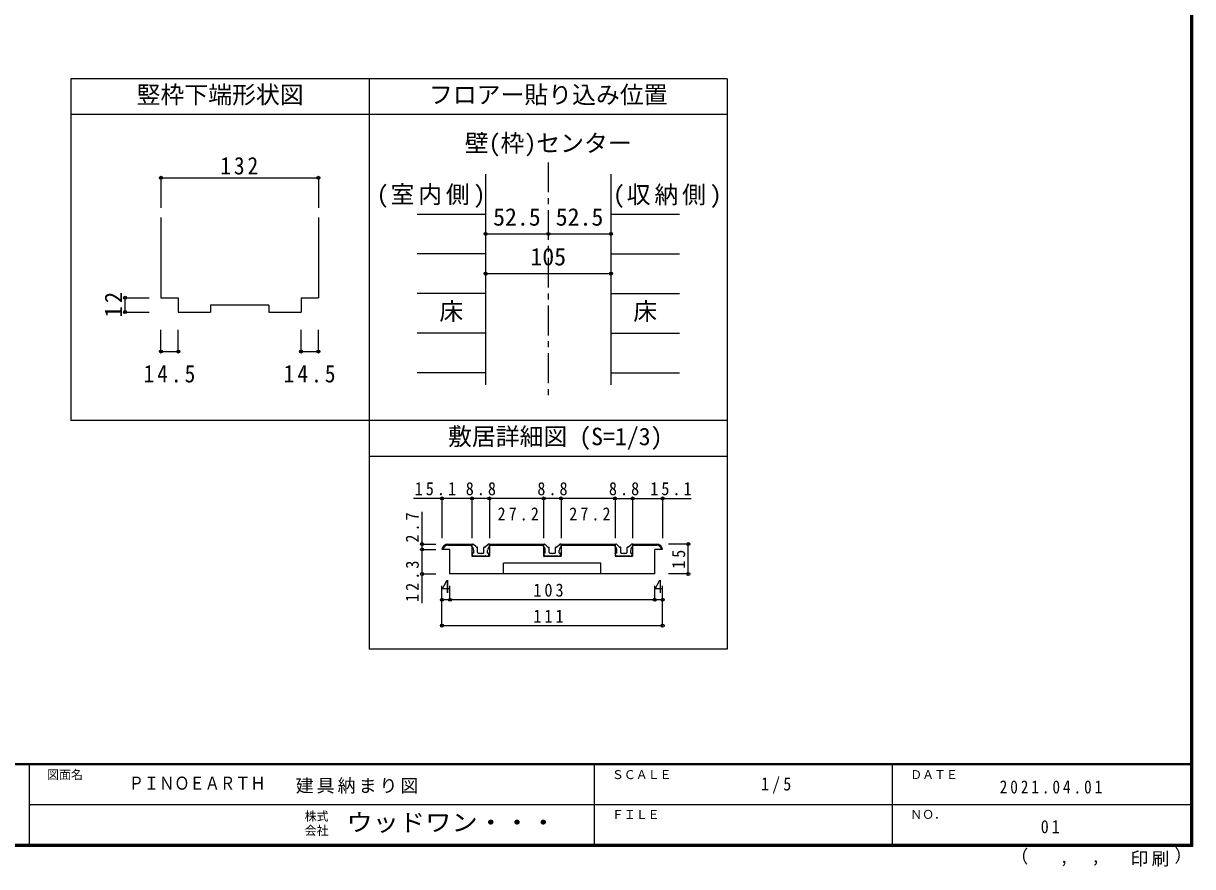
# Model space of a CAD drawing. Units: millimetres at full size, sheet at 1:5, with parts at other scales. Extents: x -973 to 977, y -718 to 696.
# Drawn here: x -3 to 977, y -718 to -11 of the extents above; entities that cross this region are included whole.
import ezdxf
from ezdxf.enums import TextEntityAlignment as Align

# ---------------------------------------------------------------- set-up
doc = ezdxf.new("R2010")
doc.units = ezdxf.units.MM
doc.header["$LTSCALE"] = 5
doc.header["$PDMODE"] = 32
doc.header["$PDSIZE"] = 2.5
doc.linetypes.add('CHAIN1', pattern=[8, 5, -1, 1, -1])
for name, color, linetype in [('0-1_通り芯', 4, 'CHAIN1'), ('0-3_仕上げ', 2, 'Continuous'), ('0-4_枠', 3, 'Continuous'), ('0-A_文字', 7, 'Continuous'), ('0-B_寸法', 7, 'Continuous'), ('2-4_枠', 3, 'Continuous'), ('2-7_金物', 7, 'Continuous'), ('2-B_ﾊｯﾁ', 7, 'Continuous'), ('F-0_補助線', 7, 'Continuous'), ('F-1_枠', 6, 'Continuous'), ('F-A_文字', 7, 'Continuous')]:
    doc.layers.add(name, color=color, linetype=linetype)
doc.styles.add('ＭＳ ゴシック', font='')
doc.styles.get('ＭＳ ゴシック').set_extended_font_data('MS Gothic')

msp = doc.modelspace()

# ---------------------------------------------------------------- linework, layer by layer
at = {"layer": '0-1_通り芯'}
msp.add_line((436.653, -127.5), (436.653, -324.007), dxfattribs=at)
at = {"layer": '0-3_仕上げ', "color": 4}
for p, q in [((326.653, -170.801), (384.153, -170.801)), ((489.153, -170.801), (546.653, -170.801)), ((384.153, -204.103), (326.653, -204.103)), ((489.153, -204.103), (546.653, -204.103)), ((384.153, -237.404), (326.653, -237.404)), ((489.153, -237.404), (546.653, -237.404)), ((384.153, -270.706), (326.653, -270.706)), ((489.153, -270.706), (546.653, -270.706)), ((384.153, -304.007), (326.653, -304.007)), ((489.153, -304.007), (546.653, -304.007))]:
    msp.add_line(p, q, dxfattribs=at)
at = {"layer": '0-4_枠'}
for p, q in [((384.153, -137.5), (384.153, -314.007)), ((489.153, -137.5), (489.153, -314.007)), ((244.028, -173.676), (244.028, -240.925)), ((126.528, -240.925), (126.528, -252.925)), ((229.528, -240.925), (229.528, -252.925)), ((229.528, -240.925), (244.028, -240.925)), ((126.528, -252.925), (153.528, -252.925)), ((202.528, -247.225), (202.528, -252.925)), ((202.528, -252.925), (229.528, -252.925))]:
    msp.add_line(p, q, dxfattribs=at)
at = {"layer": '0-4_枠', "color": 4}
for p, q in [((112.028, -286.125), (112.028, -267.925)), ((126.528, -286.125), (126.528, -267.925)), ((229.528, -286.125), (229.528, -267.925)), ((244.028, -286.125), (244.028, -267.925)), ((112.028, -286.125), (126.528, -286.125)), ((229.528, -286.125), (244.028, -286.125))]:
    msp.add_line(p, q, dxfattribs=at)
at = {"layer": '0-4_枠'}
for points in [[(112.028, -173.676), (112.028, -240.925), (126.528, -240.925)], [(202.528, -247.225), (153.528, -247.225), (153.528, -252.925)]]:
    msp.add_lwpolyline(points, dxfattribs=at)
at = {"layer": '0-4_枠', "color": 7}
for p in [(112.028, -286.125), (126.528, -286.125), (229.528, -286.125), (244.028, -286.125)]:
    msp.add_point(p, dxfattribs=at)
at = {"layer": '0-A_文字', "color": 3}
for p, q in [((36.653, -57.5), (36.653, -344.007)), ((586.653, -57.5), (36.653, -57.5)), ((286.653, -57.5), (286.653, -535.5)), ((586.653, -57.5), (586.653, -535.5)), ((586.653, -87.5), (36.653, -87.5)), ((586.653, -344.007), (36.653, -344.007)), ((586.653, -374.007), (286.653, -374.007)), ((586.653, -535.5), (286.653, -535.5))]:
    msp.add_line(p, q, dxfattribs=at)
at = {"layer": '0-B_寸法', "color": 4}
for p, q in [((112.028, -140.375), (244.028, -140.375)), ((112.028, -140.375), (112.028, -165.635)), ((244.028, -140.375), (244.028, -165.635)), ((384.153, -187.452), (436.653, -187.452)), ((436.653, -187.452), (489.153, -187.452)), ((384.153, -220.753), (489.153, -220.753)), ((82.028, -252.925), (82.028, -240.925)), ((82.028, -240.925), (102.028, -240.925)), ((82.028, -252.925), (102.028, -252.925))]:
    msp.add_line(p, q, dxfattribs=at)
at = {"layer": '0-B_寸法'}
for p in [(112.028, -140.375), (244.028, -140.375), (384.153, -187.452), (436.653, -187.452), (489.153, -187.452), (384.153, -220.753), (489.153, -220.753), (82.028, -240.925), (82.028, -252.925)]:
    msp.add_point(p, dxfattribs=at)
at = {"layer": '2-4_枠'}
for p, q in [((352.486, -447.502), (372.653, -447.502)), ((352.486, -447.502), (372.653, -447.502)), ((352.486, -448.335), (372.653, -448.335)), ((352.486, -448.335), (372.653, -448.335)), ((387.32, -447.502), (387.32, -457.502)), ((387.32, -447.502), (432.653, -447.502)), ((387.32, -447.502), (432.653, -447.502)), ((387.32, -448.335), (432.653, -448.335)), ((387.32, -448.335), (432.653, -448.335)), ((447.32, -447.502), (492.653, -447.502)), ((447.32, -447.502), (492.653, -447.502)), ((447.32, -447.502), (447.32, -457.502)), ((447.32, -448.335), (492.653, -448.335)), ((447.32, -448.335), (492.653, -448.335)), ((492.653, -447.502), (492.653, -457.502)), ((507.32, -447.502), (507.32, -457.502)), ((507.32, -447.502), (527.486, -447.502)), ((507.32, -447.502), (527.486, -447.502)), ((507.32, -448.335), (527.486, -448.335)), ((507.32, -448.335), (527.486, -448.335)), ((354.153, -452.002), (347.486, -452.002)), ((354.153, -472.502), (354.153, -452.002)), ((372.653, -457.502), (387.32, -457.502)), ((432.653, -457.502), (447.32, -457.502)), ((492.653, -457.502), (507.32, -457.502)), ((492.653, -457.502), (507.32, -457.502)), ((525.82, -472.502), (525.82, -452.002)), ((532.461, -452.002), (525.82, -452.002)), ((399.153, -472.502), (399.153, -463.335)), ((480.82, -463.335), (399.153, -463.335)), ((480.82, -472.502), (480.82, -463.335)), ((525.82, -472.502), (354.153, -472.502)), ((525.82, -472.502), (354.153, -472.502))]:
    msp.add_line(p, q, dxfattribs=at)
for points in [[(372.653, -447.502), (372.653, -457.502), (387.32, -457.502)], [(432.653, -447.502), (432.653, -457.502), (447.32, -457.502)]]:
    msp.add_lwpolyline(points, dxfattribs=at)
for centre, major_axis, start_param, end_param in [((352.486, -452.502), (5, 0), 1.5707963, 3.0414159), ((352.486, -452.502), (5, 0), 1.5707963, 3.041421), ((352.486, -452.502), (4.167, 0), 1.5707963, 3.0212916), ((352.486, -452.502), (4.167, 0), 1.5707963, 3.0212977), ((527.486, -452.502), (5, 0), 0.1001767, 1.5707963), ((527.486, -452.502), (4.167, 0), 0.1203011, 1.5707963)]:
    msp.add_ellipse(centre, major_axis=major_axis, ratio=0.999999, start_param=start_param, end_param=end_param, dxfattribs=at)
at = {"layer": '2-7_金物'}
for p, q in [((372.486, -447.502), (373.391, -447.502)), ((372.486, -449.169), (372.486, -447.502)), ((372.486, -447.502), (373.391, -447.502)), ((376.09, -449.855), (373.981, -447.746)), ((376.09, -449.855), (373.981, -447.746)), ((376.444, -450.002), (376.986, -450.002)), ((376.444, -450.002), (376.986, -450.002)), ((377.32, -454.502), (377.32, -450.335)), ((382.653, -454.502), (382.653, -450.335)), ((383.529, -450.002), (382.986, -450.002)), ((383.529, -450.002), (382.986, -450.002)), ((383.883, -449.855), (385.992, -447.746)), ((383.883, -449.855), (385.992, -447.746)), ((387.486, -447.502), (386.582, -447.502)), ((432.486, -447.502), (433.391, -447.502)), ((432.486, -449.169), (432.486, -447.502)), ((432.486, -447.502), (433.391, -447.502)), ((436.09, -449.855), (433.981, -447.746)), ((436.09, -449.855), (433.981, -447.746)), ((436.444, -450.002), (436.986, -450.002)), ((436.444, -450.002), (436.986, -450.002)), ((437.32, -454.502), (437.32, -450.335)), ((442.653, -454.502), (442.653, -450.335)), ((443.529, -450.002), (442.986, -450.002)), ((443.529, -450.002), (442.986, -450.002)), ((443.883, -449.855), (445.992, -447.746)), ((443.883, -449.855), (445.992, -447.746)), ((447.486, -447.502), (446.582, -447.502)), ((492.486, -447.502), (493.391, -447.502)), ((492.486, -449.169), (492.486, -447.502)), ((492.486, -447.502), (493.391, -447.502)), ((496.09, -449.855), (493.981, -447.746)), ((496.09, -449.855), (493.981, -447.746)), ((496.444, -450.002), (496.986, -450.002)), ((496.444, -450.002), (496.986, -450.002)), ((497.32, -454.502), (497.32, -450.335)), ((502.653, -454.502), (502.653, -450.335)), ((503.529, -450.002), (502.986, -450.002)), ((503.529, -450.002), (502.986, -450.002)), ((503.883, -449.855), (505.992, -447.746)), ((503.883, -449.855), (505.992, -447.746)), ((507.486, -447.502), (506.582, -447.502)), ((373.653, -457.502), (372.843, -455.458)), ((373.653, -457.502), (372.843, -455.458)), ((374.153, -455.002), (373.153, -455.002)), ((374.153, -455.002), (373.153, -455.002)), ((375.486, -457.502), (373.653, -457.502)), ((375.486, -457.502), (373.653, -457.502)), ((374.153, -455.002), (374.153, -452.895)), ((375.486, -457.502), (375.82, -457.168)), ((375.486, -457.502), (375.82, -457.168)), ((375.82, -457.168), (376.153, -457.502)), ((375.82, -457.168), (376.153, -457.502)), ((383.82, -457.502), (376.153, -457.502)), ((383.82, -457.502), (376.153, -457.502)), ((379.986, -455.502), (380.486, -455.002)), ((379.986, -455.502), (380.486, -455.002)), ((380.486, -455.002), (382.153, -455.002)), ((380.486, -455.002), (382.153, -455.002)), ((384.153, -457.168), (383.82, -457.502)), ((384.153, -457.168), (383.82, -457.502)), ((384.486, -457.502), (384.153, -457.168)), ((384.486, -457.502), (384.153, -457.168)), ((384.486, -457.502), (386.32, -457.502)), ((384.486, -457.502), (386.32, -457.502)), ((385.82, -455.002), (385.82, -452.895)), ((385.82, -455.002), (386.82, -455.002)), ((385.82, -455.002), (386.82, -455.002)), ((386.32, -457.502), (387.13, -455.458)), ((386.32, -457.502), (387.13, -455.458)), ((433.653, -457.502), (432.843, -455.458)), ((433.653, -457.502), (432.843, -455.458)), ((434.153, -455.002), (433.153, -455.002)), ((434.153, -455.002), (433.153, -455.002)), ((435.486, -457.502), (433.653, -457.502)), ((435.486, -457.502), (433.653, -457.502)), ((434.153, -455.002), (434.153, -452.895)), ((435.486, -457.502), (435.82, -457.168)), ((435.486, -457.502), (435.82, -457.168)), ((435.82, -457.168), (436.153, -457.502)), ((435.82, -457.168), (436.153, -457.502)), ((443.82, -457.502), (436.153, -457.502)), ((443.82, -457.502), (436.153, -457.502)), ((439.986, -455.502), (440.486, -455.002)), ((439.986, -455.502), (440.486, -455.002)), ((440.486, -455.002), (442.153, -455.002)), ((440.486, -455.002), (442.153, -455.002)), ((444.153, -457.168), (443.82, -457.502)), ((444.153, -457.168), (443.82, -457.502)), ((444.486, -457.502), (444.153, -457.168)), ((444.486, -457.502), (444.153, -457.168)), ((444.486, -457.502), (446.32, -457.502)), ((444.486, -457.502), (446.32, -457.502)), ((445.82, -455.002), (445.82, -452.895)), ((445.82, -455.002), (446.82, -455.002)), ((445.82, -455.002), (446.82, -455.002)), ((446.32, -457.502), (447.13, -455.458)), ((446.32, -457.502), (447.13, -455.458)), ((493.653, -457.502), (492.843, -455.458)), ((493.653, -457.502), (492.843, -455.458)), ((494.153, -455.002), (493.153, -455.002)), ((494.153, -455.002), (493.153, -455.002)), ((495.486, -457.502), (493.653, -457.502)), ((495.486, -457.502), (493.653, -457.502)), ((494.153, -455.002), (494.153, -452.895)), ((495.486, -457.502), (495.82, -457.168)), ((495.486, -457.502), (495.82, -457.168)), ((495.82, -457.168), (496.153, -457.502)), ((495.82, -457.168), (496.153, -457.502)), ((503.82, -457.502), (496.153, -457.502)), ((503.82, -457.502), (496.153, -457.502)), ((499.986, -455.502), (500.486, -455.002)), ((499.986, -455.502), (500.486, -455.002)), ((500.486, -455.002), (502.153, -455.002)), ((500.486, -455.002), (502.153, -455.002)), ((504.153, -457.168), (503.82, -457.502)), ((504.153, -457.168), (503.82, -457.502)), ((504.486, -457.502), (504.153, -457.168)), ((504.486, -457.502), (504.153, -457.168)), ((504.486, -457.502), (506.32, -457.502)), ((504.486, -457.502), (506.32, -457.502)), ((505.82, -455.002), (505.82, -452.895)), ((505.82, -455.002), (506.82, -455.002)), ((505.82, -455.002), (506.82, -455.002)), ((506.32, -457.502), (507.13, -455.458)), ((506.32, -457.502), (507.13, -455.458))]:
    msp.add_line(p, q, dxfattribs=at)
for points in [[(387.486, -449.169), (387.486, -447.502), (386.582, -447.502)], [(447.486, -449.169), (447.486, -447.502), (446.582, -447.502)], [(507.486, -449.169), (507.486, -447.502), (506.582, -447.502)], [(377.82, -455.002), (379.486, -455.002), (379.986, -455.502)], [(377.82, -455.002), (379.486, -455.002), (379.986, -455.502)], [(437.82, -455.002), (439.486, -455.002), (439.986, -455.502)], [(437.82, -455.002), (439.486, -455.002), (439.986, -455.502)], [(497.82, -455.002), (499.486, -455.002), (499.986, -455.502)], [(497.82, -455.002), (499.486, -455.002), (499.986, -455.502)]]:
    msp.add_lwpolyline(points, dxfattribs=at)
for centre, major_axis, start_param, end_param in [((369.153, -452.895), (-5, 0), 3.1415927, 3.9826668), ((369.153, -452.895), (-5, 0), 3.1415927, 3.9826668), ((373.391, -448.335), (-0.833, 0), 3.9269908, 4.712389), ((373.391, -448.335), (-0.833, 0), 3.9269908, 4.712389), ((376.444, -449.502), (-0.5, 0), 0.7853982, 1.5707963), ((376.444, -449.502), (-0.5, 0), 0.7853982, 1.5707963), ((376.986, -450.335), (-0.333, 0), 3.1415927, 4.712389), ((376.986, -450.335), (-0.333, 0), 3.1415927, 4.712389), ((382.986, -450.335), (-0.333, 0), 4.712389, 6.2831853), ((382.986, -450.335), (-0.333, 0), 4.712389, 6.2831853), ((383.529, -449.502), (-0.5, 0), 1.5707963, 2.3561945), ((383.529, -449.502), (-0.5, 0), 1.5707963, 2.3561945), ((390.82, -452.895), (-5, 0), 5.4421111, 6.2831853), ((390.82, -452.895), (-5, 0), 5.4421111, 6.2831853), ((386.582, -448.335), (-0.833, 0), 4.712389, 5.4977871), ((386.582, -448.335), (-0.833, 0), 4.712389, 5.4977871), ((429.153, -452.895), (-5, 0), 3.1415927, 3.9826668), ((429.153, -452.895), (-5, 0), 3.1415927, 3.9826668), ((433.391, -448.335), (-0.833, 0), 3.9269908, 4.712389), ((433.391, -448.335), (-0.833, 0), 3.9269908, 4.712389), ((436.444, -449.502), (-0.5, 0), 0.7853982, 1.5707963), ((436.444, -449.502), (-0.5, 0), 0.7853982, 1.5707963), ((436.986, -450.335), (-0.333, 0), 3.1415927, 4.712389), ((436.986, -450.335), (-0.333, 0), 3.1415927, 4.712389), ((442.986, -450.335), (-0.333, 0), 4.712389, 6.2831853), ((442.986, -450.335), (-0.333, 0), 4.712389, 6.2831853), ((443.529, -449.502), (-0.5, 0), 1.5707963, 2.3561945), ((443.529, -449.502), (-0.5, 0), 1.5707963, 2.3561945), ((450.82, -452.895), (-5, 0), 5.4421111, 6.2831853), ((450.82, -452.895), (-5, 0), 5.4421111, 6.2831853), ((446.582, -448.335), (-0.833, 0), 4.712389, 5.4977871), ((446.582, -448.335), (-0.833, 0), 4.712389, 5.4977871), ((489.153, -452.895), (-5, 0), 3.1415927, 3.9826668), ((489.153, -452.895), (-5, 0), 3.1415927, 3.9826668), ((493.391, -448.335), (-0.833, 0), 3.9269908, 4.712389), ((493.391, -448.335), (-0.833, 0), 3.9269908, 4.712389), ((496.444, -449.502), (-0.5, 0), 0.7853982, 1.5707963), ((496.444, -449.502), (-0.5, 0), 0.7853982, 1.5707963), ((496.986, -450.335), (-0.333, 0), 3.1415927, 4.712389), ((496.986, -450.335), (-0.333, 0), 3.1415927, 4.712389), ((502.986, -450.335), (-0.333, 0), 4.712389, 6.2831853), ((502.986, -450.335), (-0.333, 0), 4.712389, 6.2831853), ((503.529, -449.502), (-0.5, 0), 1.5707963, 2.3561945), ((503.529, -449.502), (-0.5, 0), 1.5707963, 2.3561945), ((510.82, -452.895), (-5, 0), 5.4421111, 6.2831853), ((510.82, -452.895), (-5, 0), 5.4421111, 6.2831853), ((506.582, -448.335), (-0.833, 0), 4.712389, 5.4977871), ((506.582, -448.335), (-0.833, 0), 4.712389, 5.4977871), ((373.153, -455.335), (-0.333, 0), 4.712389, 6.6604557), ((373.153, -455.335), (-0.333, 0), 4.712389, 6.6604557), ((377.82, -454.502), (-0.5, 0), 6.2831853, 7.8539816), ((377.82, -454.502), (-0.5, 0), 6.2831853, 7.8539816), ((382.153, -454.502), (-0.5, 0), 1.5707963, 3.1415927), ((382.153, -454.502), (-0.5, 0), 1.5707963, 3.1415927), ((386.82, -455.335), (-0.333, 0), 2.7643223, 4.712389), ((386.82, -455.335), (-0.333, 0), 2.7643223, 4.712389), ((433.153, -455.335), (-0.333, 0), 4.712389, 6.6604557), ((433.153, -455.335), (-0.333, 0), 4.712389, 6.6604557), ((437.82, -454.502), (-0.5, 0), 6.2831853, 7.8539816), ((437.82, -454.502), (-0.5, 0), 6.2831853, 7.8539816), ((442.153, -454.502), (-0.5, 0), 1.5707963, 3.1415927), ((442.153, -454.502), (-0.5, 0), 1.5707963, 3.1415927), ((446.82, -455.335), (-0.333, 0), 2.7643223, 4.712389), ((446.82, -455.335), (-0.333, 0), 2.7643223, 4.712389), ((493.153, -455.335), (-0.333, 0), 4.712389, 6.6604557), ((493.153, -455.335), (-0.333, 0), 4.712389, 6.6604557), ((497.82, -454.502), (-0.5, 0), 6.2831853, 7.8539816), ((497.82, -454.502), (-0.5, 0), 6.2831853, 7.8539816), ((502.153, -454.502), (-0.5, 0), 1.5707963, 3.1415927), ((502.153, -454.502), (-0.5, 0), 1.5707963, 3.1415927), ((506.82, -455.335), (-0.333, 0), 2.7643223, 4.712389), ((506.82, -455.335), (-0.333, 0), 2.7643223, 4.712389)]:
    msp.add_ellipse(centre, major_axis=major_axis, ratio=0.999999, start_param=start_param, end_param=end_param, dxfattribs=at)
at = {"layer": '2-B_ﾊｯﾁ', "color": 4}
for p, q in [((372.653, -409.168), (323.795, -409.168)), ((347.486, -409.168), (347.486, -442.502)), ((387.32, -409.168), (387.32, -442.502)), ((432.653, -409.168), (387.32, -409.168)), ((492.653, -409.168), (447.32, -409.168)), ((447.32, -409.168), (447.32, -442.502)), ((492.653, -409.168), (507.32, -409.168)), ((492.653, -409.168), (492.653, -442.502)), ((507.32, -409.168), (507.32, -442.502)), ((507.32, -409.168), (556.313, -409.168)), ((532.486, -409.168), (532.486, -442.502)), ((330.82, -452.002), (330.82, -420.435)), ((330.82, -447.502), (342.486, -447.502)), ((554.011, -447.502), (537.344, -447.502)), ((554.011, -472.502), (554.011, -447.502)), ((330.82, -452.002), (342.486, -452.002)), ((330.82, -497.063), (330.82, -452.002)), ((330.82, -472.502), (342.486, -472.502)), ((554.011, -472.502), (537.344, -472.502)), ((347.486, -494.168), (347.486, -482.502)), ((354.153, -494.168), (354.153, -482.502)), ((525.82, -494.168), (525.82, -482.502)), ((532.486, -494.168), (532.486, -482.502)), ((347.486, -515.835), (347.486, -494.168)), ((354.153, -494.168), (347.486, -494.168)), ((525.82, -494.168), (354.153, -494.168)), ((347.486, -515.835), (532.486, -515.835))]:
    msp.add_line(p, q, dxfattribs=at)
for points in [[(387.32, -409.168), (372.653, -409.168), (372.653, -442.502)], [(447.32, -409.168), (432.653, -409.168), (432.653, -442.502)], [(532.486, -515.835), (532.486, -494.168), (525.82, -494.168)]]:
    msp.add_lwpolyline(points, dxfattribs=at)
at = {"layer": '2-B_ﾊｯﾁ'}
for p in [(347.486, -409.168), (372.653, -409.168), (387.32, -409.168), (432.653, -409.168), (447.32, -409.168), (492.653, -409.168), (507.32, -409.168), (532.486, -409.168), (330.82, -447.502), (330.82, -452.002), (554.011, -447.502), (330.82, -472.502), (554.011, -472.502), (347.486, -494.168), (354.153, -494.168), (525.82, -494.168), (532.486, -494.168), (347.486, -515.835), (532.486, -515.835)]:
    msp.add_point(p, dxfattribs=at)
at = {"layer": 'F-1_枠'}
for p, q in [((974.986, 695.833), (974.986, -700.833)), ((975.82, 695.833), (975.82, -700.833)), ((976.653, 695.833), (976.653, -700.833)), ((976.653, -631.667), (-973.347, -631.667)), ((976.653, -632.5), (-973.347, -632.5)), ((1.653, -632.5), (1.653, -699.167)), ((474.986, -632.5), (474.986, -699.167)), ((724.986, -632.5), (724.986, -699.167)), ((1.653, -665.833), (974.986, -665.834)), ((976.653, -699.167), (-973.347, -699.167)), ((976.653, -700), (-973.347, -700)), ((976.653, -700.833), (-973.347, -700.833))]:
    msp.add_line(p, q, dxfattribs=at)

# ---------------------------------------------------------------- texts
at = {"layer": '0-4_枠', "color": 7, "char_height": 14.66, "attachment_point": 7, "style": 'ＭＳ ゴシック'}
for insert in [(97.403, -312.194), (214.903, -312.194)]:
    msp.add_mtext('\\T1.28;\\W0.9;14.5', dxfattribs=dict(at, insert=insert))
at = {"layer": '0-A_文字', "style": 'ＭＳ ゴシック'}
for s, p in [('竪枠下端形状図', (91.653, -82.5)), ('フロアー貼り込み位置', (336.653, -82.5)), ('壁(枠)センター', (366.653, -123.091)), ('床', (345.403, -264.055)), ('床', (507.903, -264.055)), ('敷居詳細図 (S=1/3)', (352.644, -369.007))]:
    msp.add_text(s, height=14.66, dxfattribs=at).set_placement(p, align=Align.BOTTOM_LEFT)
at = {"layer": '0-A_文字', "char_height": 14.66, "attachment_point": 7, "style": 'ＭＳ ゴシック'}
for s, insert in [('\\T1.16;(室内側)', (292.851, -165.599)), ('\\T1.16;(収納側)', (490.827, -165.746))]:
    msp.add_mtext(s, dxfattribs=dict(at, insert=insert))
at = {"layer": '0-B_寸法', "style": 'ＭＳ ゴシック'}
for s, p in [('52.5', (390.403, -184.952)), ('52.5', (442.903, -184.952)), ('105', (421.653, -218.253))]:
    msp.add_text(s, height=14.66, dxfattribs=at).set_placement(p, align=Align.BOTTOM_LEFT)
at = {"layer": '0-B_寸法', "insert": (161.778, -137.875), "char_height": 14.66, "attachment_point": 7, "style": 'ＭＳ ゴシック'}
msp.add_mtext('\\T1.27;\\W0.9;132', dxfattribs=at)
at = {"layer": '0-B_寸法', "insert": (79.528, -257.55), "char_height": 14.66, "attachment_point": 7, "rotation": 90, "style": 'ＭＳ ゴシック'}
msp.add_mtext('\\T1.27;\\W0.95;12', dxfattribs=at)
at = {"layer": '2-B_ﾊｯﾁ', "style": 'ＭＳ ゴシック'}
for p in [(347.07, -491.668), (525.403, -491.668)]:
    msp.add_text('4', height=11, dxfattribs=at).set_placement(p, align=Align.BOTTOM_LEFT)
at = {"layer": '2-B_ﾊｯﾁ', "char_height": 11, "attachment_point": 7, "style": 'ＭＳ ゴシック'}
for s, insert in [('\\T1.38;\\W0.9;15.1', (324.704, -406.668)), ('\\T1.38;\\W0.9;8.8', (367.486, -406.668)), ('\\T1.38;\\W0.9;8.8', (427.486, -406.668)), ('\\T1.38;\\W0.9;8.8', (487.486, -406.668)), ('\\T1.38;\\W0.9;15.1', (522.098, -406.668)), ('\\T1.38;\\W0.9;27.2', (394.138, -427.811)), ('\\T1.38;\\W0.9;27.2', (454.214, -427.811)), ('\\T1.38;\\W0.9;103', (424.153, -491.668)), ('\\T1.38;\\W0.9;111', (424.153, -513.335))]:
    msp.add_mtext(s, dxfattribs=dict(at, insert=insert))
at = {"layer": '2-B_ﾊｯﾁ', "char_height": 11, "attachment_point": 7, "rotation": 90, "style": 'ＭＳ ゴシック'}
for s, insert in [('\\T1.38;\\W0.9;2.7', (328.32, -446.217)), ('\\T1.36;\\W0.9;15', (551.511, -468.127)), ('\\T1.38;\\W0.9;12.3', (328.32, -495.956))]:
    msp.add_mtext(s, dxfattribs=dict(at, insert=insert))
at = {"layer": 'F-0_補助線', "style": 'ＭＳ ゴシック', "width": 0.85}
msp.add_text('ＰＩＮＯＥＡＲＴＨ', height=11, dxfattribs=at).set_placement((84.986, -656.667), align=Align.BOTTOM_LEFT)
at = {"layer": 'F-0_補助線', "insert": (224.986, -656.667), "char_height": 11, "attachment_point": 7, "style": 'ＭＳ ゴシック'}
msp.add_mtext('\\T1.17;建具納まり図', dxfattribs=at)
at = {"layer": 'F-A_文字', "style": 'ＭＳ ゴシック'}
for s, height, p in [('図面名', 7.331, (16.653, -646.667)), ('ＳＣＡＬＥ', 7.331, (489.986, -646.667)), ('ＤＡＴＥ', 7.331, (739.986, -646.667)), ('株式', 7.331, (232.486, -681.5)), ('ＦＩＬＥ', 7.331, (489.986, -680)), ('ＮＯ．', 7.331, (739.986, -680.001)), ('会社', 7.331, (232.486, -693.5)), ('（', 11, (823.992, -718.052)), ('）', 11, (961.387, -717.355)), (',', 11, (865.199, -718.052)), (',', 11, (891.686, -717.588))]:
    msp.add_text(s, height=height, dxfattribs=at).set_placement(p, align=Align.BOTTOM_LEFT)
at = {"layer": 'F-A_文字', "style": 'ＭＳ ゴシック', "width": 1.1}
msp.add_text('ウッドワン・・・', height=14.66, dxfattribs=at).set_placement((267.486, -692.5), align=Align.BOTTOM_LEFT)
at = {"layer": 'F-A_文字', "char_height": 11, "attachment_point": 7, "style": 'ＭＳ ゴシック'}
for s, insert in [('\\T1.38;\\W0.9;1/5', (614.986, -656.667)), ('\\T1.39;\\W0.85;2021.04.01', (814.986, -656.667)), ('\\T1.36;\\W0.9;01', (849.361, -690.001)), ('\\T1.17;印刷', (924.678, -717.82))]:
    msp.add_mtext(s, dxfattribs=dict(at, insert=insert))

doc.saveas('drawing.dxf')
